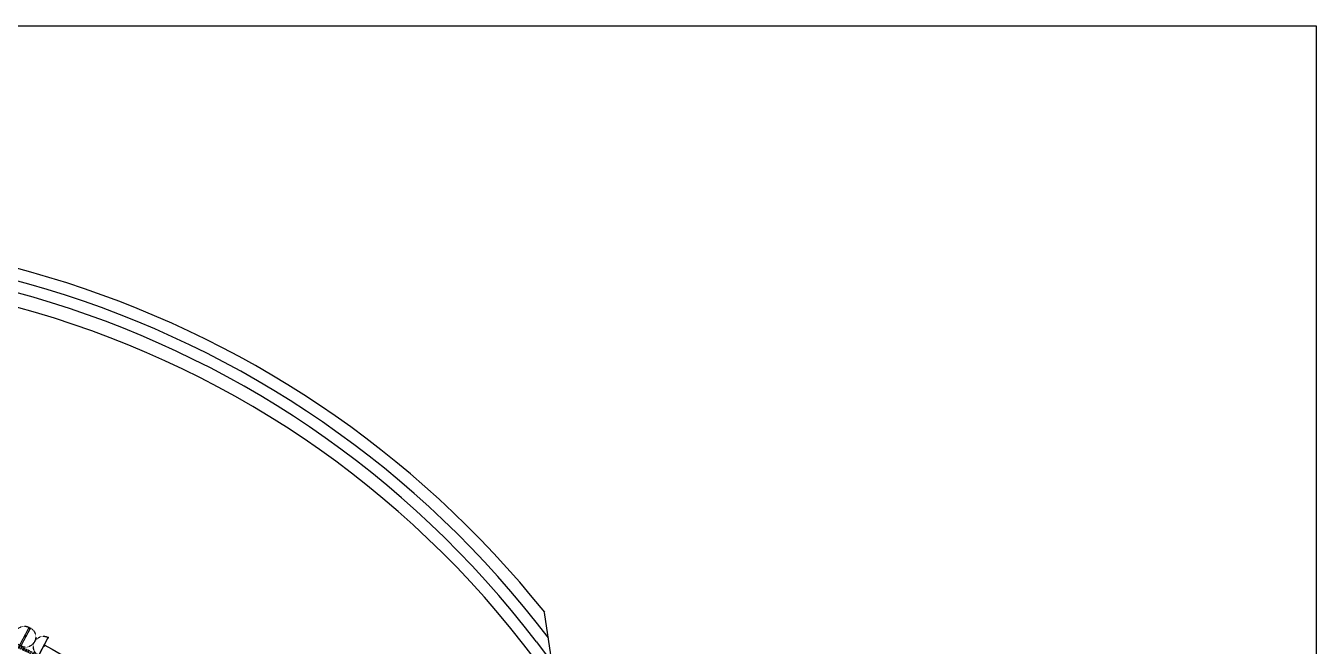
# Model space of a CAD drawing. Header units: feet. Extents: x 4128 to 9124, y 4591 to 7870.
# Drawn here: x 6849 to 9124, y 6776 to 7870 of the extents above; entities that cross this region are included whole.
import ezdxf

# ---------------------------------------------------------------- set-up
doc = ezdxf.new("R2010")
doc.units = ezdxf.units.FT
doc.header["$MEASUREMENT"] = 0
doc.linetypes.add('DASHED2', pattern=[0.375, 0.25, -0.125])
doc.linetypes.add('DASHEDX2', pattern=[1.5, 1, -0.5])
for name, color, linetype, lineweight in [('Door', 46, 'Continuous', 25), ('DOR_METAL', 26, 'Continuous', 18), ('EL_2', 250, 'Continuous', 25), ('glass', 4, 'Continuous', 5), ('narrow wall', 7, 'Continuous', 25)]:
    doc.layers.add(name, color=color, linetype=linetype, lineweight=lineweight)

# ---------------------------------------------------------------- blocks, each defined once
blk = doc.blocks.new('D_9')
at = {"layer": 'Door', "color": 252, "linetype": 'DASHED2', "ltscale": 15}
for centre, start, end in [((2018, -102), 0, 90), ((3934, -102), 90, 180), ((2018, -102), 270, 0), ((3934, -102), 180, 270)]:
    blk.add_arc(centre, 958, start, end, dxfattribs=at)
at = {"layer": 'DOR_METAL', "lineweight": 15}
for p, q in [((2018, -960), (2018, 757)), ((2056, -960), (2056, 757)), ((3896, -960), (3896, 757)), ((3934, -960), (3934, 757))]:
    blk.add_line(p, q, dxfattribs=at)
at = {"layer": 'DOR_METAL', "lineweight": 30}
for points in [[(1967, -102), (2018, -102), (2018, 0), (1967, 0)], [(2018, 757), (2018, 857), (2056, 857), (2056, 757)], [(3934, 757), (3934, 857), (3896, 857), (3896, 757)], [(3985, -102), (3934, -102), (3934, 0), (3985, 0)], [(2018, -1060), (2018, -960), (2056, -960), (2056, -1060)], [(3934, -1060), (3934, -960), (3896, -960), (3896, -1060)]]:
    blk.add_lwpolyline(points, close=True, dxfattribs=at)
at = {"layer": 'glass'}
for p, q in [((2037, -960), (2037, 757)), ((3915, -960), (3915, 757))]:
    blk.add_line(p, q, dxfattribs=at)

msp = doc.modelspace()

# ---------------------------------------------------------------- linework, layer by layer
at = {"linetype": 'ByBlock'}
for p, q in [((7802.9, 6565.6), (7763.6, 6835.5)), ((7749.2, 6783.4), (7776.6, 6746.4))]:
    msp.add_line(p, q, dxfattribs=at)
msp.add_lwpolyline([(4128.3, 7870.4), (9123.8, 7870.4), (9123.8, 4591.3), (4128.3, 4591.3)], close=True)
for centre, radius, start, end in [((6379.5, 5730.2), 1771.3, 38.6101, 107.9098), ((6382.4, 5738.4), 1741.4, 37.1613, 109.18), ((6384.1, 5742.6), 1716.6, 37.3236, 110.3709), ((6387.2, 5736.5), 1697.1, 35.4012, 111.8133)]:
    msp.add_arc(centre, radius, start, end, dxfattribs=at)
at = {"color": 240, "linetype": 'DASHEDX2', "lineweight": 140, "ltscale": 1.5, "true_color": 0xed1f24}
msp.add_arc((7498.6, 7990.6), 1447.9, 227.857, 254.8583, dxfattribs=at)
at = {"color": 152, "linetype": 'DASHEDX2', "lineweight": 140, "ltscale": 1.5, "true_color": 0x2776bb}
msp.add_arc((5683.7, 4256.2), 2769.5, 59.5326, 67.8897, dxfattribs=at)
at = {"layer": 'narrow wall', "linetype": 'ByBlock'}
msp.add_lwpolyline([(6881.2, 6778.4, -0.030998), (7099.6, 6639.6, -0.030244)], format="xyb", dxfattribs=at)

# ---------------------------------------------------------------- block references
at = {"layer": 'EL_2', "xscale": -0.01888782889054502, "yscale": 0.01888782890937658, "zscale": 0.01888782891077303, "rotation": 332.1986183215499}
for p in [(6881.2, 6776.9), (6914.9, 6759.1)]:
    msp.add_blockref('D_9', p, dxfattribs=at)

doc.saveas('drawing.dxf')
